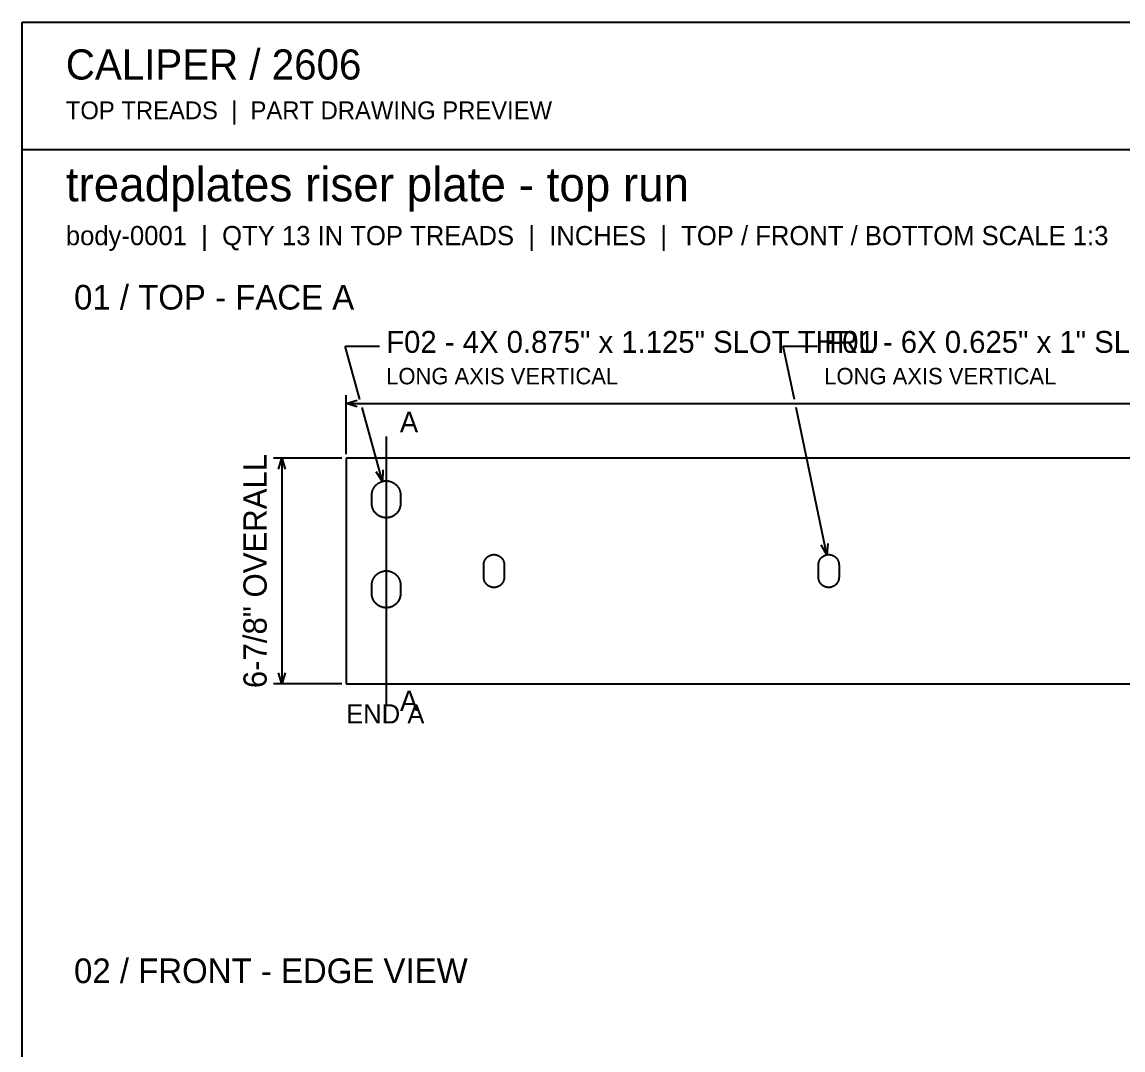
# Model space of a CAD drawing. Header units: inches. Extents: x 1.4 to 100.6, y 1.4 to 64.6.
# Drawn here: x 1.42 to 34.92, y 33.3 to 64.58 of the extents above; entities that cross this region are included whole.
import ezdxf
from ezdxf.enums import TextEntityAlignment as Align

# ---------------------------------------------------------------- set-up
doc = ezdxf.new("R2010")
doc.units = ezdxf.units.IN
doc.header["$MEASUREMENT"] = 0

msp = doc.modelspace()

# ---------------------------------------------------------------- linework, layer by layer
at = {"layer": 'ANNOTATION'}
for p, q in [((11.698, 53.094), (11.25, 54.723)), ((11.25, 54.723), (12.292, 54.723)), ((24.922, 53.096), (24.583, 54.723)), ((24.583, 54.723), (25.625, 54.723)), ((11.28, 51.432), (11.28, 53.223)), ((11.28, 52.973), (11.613, 53.078)), ((11.28, 52.973), (71.22, 52.973)), ((11.613, 52.869), (11.28, 52.973)), ((12.383, 50.603), (11.765, 52.853)), ((25.907, 48.369), (24.973, 52.851)), ((12.5, 51.973), (12.5, 43.818)), ((11.155, 51.307), (9.072, 51.307)), ((9.218, 50.973), (9.322, 51.307)), ((9.322, 51.307), (9.322, 44.443)), ((9.322, 51.307), (9.426, 50.973)), ((12.395, 50.952), (12.383, 50.603)), ((12.383, 50.603), (12.194, 50.897)), ((25.907, 48.369), (25.737, 48.674)), ((25.941, 48.717), (25.907, 48.369)), ((9.322, 44.443), (9.218, 44.777)), ((9.426, 44.777), (9.322, 44.443)), ((11.155, 44.443), (9.072, 44.443))]:
    msp.add_line(p, q, dxfattribs=at)
at = {"layer": 'OUTLINE'}
for p, q in [((1.417, 64.583), (100.583, 64.583)), ((1.417, 1.417), (1.417, 64.583)), ((1.417, 60.708), (100.583, 60.708)), ((71.22, 51.307), (11.28, 51.307)), ((11.28, 51.307), (11.28, 44.443)), ((12.353, 50.594), (12.363, 50.597)), ((12.363, 50.597), (12.373, 50.6)), ((12.373, 50.6), (12.383, 50.603)), ((12.383, 50.603), (12.394, 50.606)), ((12.394, 50.606), (12.404, 50.609)), ((12.404, 50.609), (12.415, 50.611)), ((12.415, 50.611), (12.425, 50.613)), ((12.425, 50.613), (12.436, 50.615)), ((12.436, 50.615), (12.446, 50.616)), ((12.446, 50.616), (12.457, 50.617)), ((12.457, 50.617), (12.468, 50.618)), ((12.468, 50.618), (12.479, 50.619)), ((12.479, 50.619), (12.489, 50.619)), ((12.489, 50.619), (12.5, 50.619)), ((12.5, 50.619), (12.511, 50.619)), ((12.511, 50.619), (12.521, 50.619)), ((12.521, 50.619), (12.532, 50.618)), ((12.532, 50.618), (12.543, 50.617)), ((12.543, 50.617), (12.554, 50.616)), ((12.554, 50.616), (12.564, 50.615)), ((12.564, 50.615), (12.575, 50.613)), ((12.575, 50.613), (12.585, 50.611)), ((12.585, 50.611), (12.596, 50.609)), ((12.596, 50.609), (12.606, 50.606)), ((12.606, 50.606), (12.617, 50.603)), ((12.617, 50.603), (12.627, 50.6)), ((12.627, 50.6), (12.637, 50.597)), ((12.637, 50.597), (12.647, 50.594)), ((12.069, 50.257), (12.071, 50.267)), ((12.071, 50.267), (12.073, 50.278)), ((12.073, 50.278), (12.076, 50.288)), ((12.076, 50.288), (12.078, 50.299)), ((12.078, 50.299), (12.081, 50.309)), ((12.081, 50.309), (12.085, 50.319)), ((12.085, 50.319), (12.088, 50.329)), ((12.088, 50.329), (12.092, 50.339)), ((12.092, 50.339), (12.096, 50.349)), ((12.096, 50.349), (12.1, 50.359)), ((12.1, 50.359), (12.105, 50.369)), ((12.105, 50.369), (12.109, 50.379)), ((12.109, 50.379), (12.114, 50.388)), ((12.114, 50.388), (12.119, 50.397)), ((12.119, 50.397), (12.125, 50.407)), ((12.125, 50.407), (12.13, 50.416)), ((12.13, 50.416), (12.136, 50.425)), ((12.136, 50.425), (12.142, 50.434)), ((12.142, 50.434), (12.149, 50.442)), ((12.149, 50.442), (12.155, 50.451)), ((12.155, 50.451), (12.162, 50.459)), ((12.162, 50.459), (12.169, 50.468)), ((12.169, 50.468), (12.176, 50.476)), ((12.176, 50.476), (12.183, 50.483)), ((12.183, 50.483), (12.191, 50.491)), ((12.191, 50.491), (12.198, 50.499)), ((12.198, 50.499), (12.206, 50.506)), ((12.206, 50.506), (12.214, 50.513)), ((12.214, 50.513), (12.222, 50.52)), ((12.222, 50.52), (12.231, 50.527)), ((12.231, 50.527), (12.239, 50.533)), ((12.239, 50.533), (12.248, 50.54)), ((12.248, 50.54), (12.257, 50.546)), ((12.257, 50.546), (12.266, 50.551)), ((12.266, 50.551), (12.275, 50.557)), ((12.275, 50.557), (12.284, 50.562)), ((12.284, 50.562), (12.294, 50.568)), ((12.294, 50.568), (12.303, 50.573)), ((12.303, 50.573), (12.313, 50.577)), ((12.313, 50.577), (12.323, 50.582)), ((12.323, 50.582), (12.333, 50.586)), ((12.333, 50.586), (12.343, 50.59)), ((12.343, 50.59), (12.353, 50.594)), ((12.647, 50.594), (12.657, 50.59)), ((12.657, 50.59), (12.667, 50.586)), ((12.667, 50.586), (12.677, 50.582)), ((12.677, 50.582), (12.687, 50.577)), ((12.687, 50.577), (12.697, 50.573)), ((12.697, 50.573), (12.706, 50.568)), ((12.706, 50.568), (12.716, 50.562)), ((12.716, 50.562), (12.725, 50.557)), ((12.725, 50.557), (12.734, 50.551)), ((12.734, 50.551), (12.743, 50.546)), ((12.743, 50.546), (12.752, 50.54)), ((12.752, 50.54), (12.761, 50.533)), ((12.761, 50.533), (12.769, 50.527)), ((12.769, 50.527), (12.778, 50.52)), ((12.778, 50.52), (12.786, 50.513)), ((12.786, 50.513), (12.794, 50.506)), ((12.794, 50.506), (12.802, 50.499)), ((12.802, 50.499), (12.809, 50.491)), ((12.809, 50.491), (12.817, 50.483)), ((12.817, 50.483), (12.824, 50.476)), ((12.824, 50.476), (12.831, 50.468)), ((12.831, 50.468), (12.838, 50.459)), ((12.838, 50.459), (12.845, 50.451)), ((12.845, 50.451), (12.851, 50.442)), ((12.851, 50.442), (12.858, 50.434)), ((12.858, 50.434), (12.864, 50.425)), ((12.864, 50.425), (12.87, 50.416)), ((12.87, 50.416), (12.875, 50.407)), ((12.875, 50.407), (12.881, 50.397)), ((12.881, 50.397), (12.886, 50.388)), ((12.886, 50.388), (12.891, 50.379)), ((12.891, 50.379), (12.895, 50.369)), ((12.895, 50.369), (12.9, 50.359)), ((12.9, 50.359), (12.904, 50.349)), ((12.904, 50.349), (12.908, 50.339)), ((12.908, 50.339), (12.912, 50.329)), ((12.912, 50.329), (12.915, 50.319)), ((12.915, 50.319), (12.919, 50.309)), ((12.919, 50.309), (12.922, 50.299)), ((12.922, 50.299), (12.924, 50.288)), ((12.924, 50.288), (12.927, 50.278)), ((12.927, 50.278), (12.929, 50.267)), ((12.929, 50.267), (12.931, 50.257)), ((12.062, 50.182), (12.063, 50.193)), ((12.062, 49.932), (12.062, 50.182)), ((12.063, 49.91), (12.062, 49.932)), ((12.063, 50.203), (12.064, 50.214)), ((12.063, 50.193), (12.063, 50.203)), ((12.064, 50.214), (12.065, 50.225)), ((12.065, 50.225), (12.066, 50.235)), ((12.066, 50.235), (12.067, 50.246)), ((12.067, 50.246), (12.069, 50.257)), ((12.931, 50.257), (12.933, 50.246)), ((12.933, 50.246), (12.934, 50.235)), ((12.934, 50.235), (12.935, 50.225)), ((12.935, 50.225), (12.936, 50.214)), ((12.936, 50.214), (12.937, 50.203)), ((12.937, 50.203), (12.937, 50.193)), ((12.937, 50.193), (12.937, 50.182)), ((12.937, 50.182), (12.937, 49.932)), ((12.937, 49.932), (12.937, 49.91)), ((12.065, 49.889), (12.063, 49.91)), ((12.067, 49.868), (12.065, 49.889)), ((12.071, 49.846), (12.067, 49.868)), ((12.076, 49.826), (12.071, 49.846)), ((12.081, 49.805), (12.076, 49.826)), ((12.088, 49.784), (12.081, 49.805)), ((12.096, 49.764), (12.088, 49.784)), ((12.105, 49.745), (12.096, 49.764)), ((12.114, 49.726), (12.105, 49.745)), ((12.125, 49.707), (12.114, 49.726)), ((12.136, 49.689), (12.125, 49.707)), ((12.149, 49.671), (12.136, 49.689)), ((12.162, 49.654), (12.149, 49.671)), ((12.176, 49.638), (12.162, 49.654)), ((12.191, 49.622), (12.176, 49.638)), ((12.206, 49.608), (12.191, 49.622)), ((12.222, 49.594), (12.206, 49.608)), ((12.239, 49.58), (12.222, 49.594)), ((12.778, 49.594), (12.761, 49.58)), ((12.794, 49.608), (12.778, 49.594)), ((12.809, 49.622), (12.794, 49.608)), ((12.824, 49.638), (12.809, 49.622)), ((12.838, 49.654), (12.824, 49.638)), ((12.851, 49.671), (12.838, 49.654)), ((12.864, 49.689), (12.851, 49.671)), ((12.875, 49.707), (12.864, 49.689)), ((12.886, 49.726), (12.875, 49.707)), ((12.895, 49.745), (12.886, 49.726)), ((12.904, 49.764), (12.895, 49.745)), ((12.912, 49.784), (12.904, 49.764)), ((12.919, 49.805), (12.912, 49.784)), ((12.924, 49.826), (12.919, 49.805)), ((12.929, 49.846), (12.924, 49.826)), ((12.933, 49.868), (12.929, 49.846)), ((12.935, 49.889), (12.933, 49.868)), ((12.937, 49.91), (12.935, 49.889)), ((12.257, 49.568), (12.239, 49.58)), ((12.275, 49.557), (12.257, 49.568)), ((12.294, 49.546), (12.275, 49.557)), ((12.313, 49.536), (12.294, 49.546)), ((12.333, 49.528), (12.313, 49.536)), ((12.353, 49.52), (12.333, 49.528)), ((12.373, 49.513), (12.353, 49.52)), ((12.394, 49.507), (12.373, 49.513)), ((12.415, 49.503), (12.394, 49.507)), ((12.436, 49.499), (12.415, 49.503)), ((12.457, 49.496), (12.436, 49.499)), ((12.479, 49.495), (12.457, 49.496)), ((12.5, 49.494), (12.479, 49.495)), ((12.521, 49.495), (12.5, 49.494)), ((12.543, 49.496), (12.521, 49.495)), ((12.564, 49.499), (12.543, 49.496)), ((12.585, 49.503), (12.564, 49.499)), ((12.606, 49.507), (12.585, 49.503)), ((12.627, 49.513), (12.606, 49.507)), ((12.647, 49.52), (12.627, 49.513)), ((12.667, 49.528), (12.647, 49.52)), ((12.687, 49.536), (12.667, 49.528)), ((12.706, 49.546), (12.687, 49.536)), ((12.725, 49.557), (12.706, 49.546)), ((12.743, 49.568), (12.725, 49.557)), ((12.761, 49.58), (12.743, 49.568)), ((15.529, 48.249), (15.534, 48.255)), ((15.534, 48.255), (15.538, 48.261)), ((15.538, 48.261), (15.543, 48.267)), ((15.543, 48.267), (15.548, 48.272)), ((15.548, 48.272), (15.554, 48.278)), ((15.554, 48.278), (15.559, 48.283)), ((15.559, 48.283), (15.565, 48.289)), ((15.565, 48.289), (15.57, 48.294)), ((15.57, 48.294), (15.576, 48.299)), ((15.576, 48.299), (15.582, 48.304)), ((15.582, 48.304), (15.588, 48.309)), ((15.588, 48.309), (15.594, 48.314)), ((15.594, 48.314), (15.6, 48.318)), ((15.6, 48.318), (15.606, 48.322)), ((15.606, 48.322), (15.613, 48.327)), ((15.613, 48.327), (15.619, 48.331)), ((15.619, 48.331), (15.626, 48.334)), ((15.626, 48.334), (15.633, 48.338)), ((15.633, 48.338), (15.639, 48.342)), ((15.639, 48.342), (15.646, 48.345)), ((15.646, 48.345), (15.653, 48.348)), ((15.653, 48.348), (15.66, 48.351)), ((15.66, 48.351), (15.668, 48.354)), ((15.668, 48.354), (15.675, 48.357)), ((15.675, 48.357), (15.682, 48.359)), ((15.682, 48.359), (15.689, 48.362)), ((15.689, 48.362), (15.697, 48.364)), ((15.697, 48.364), (15.704, 48.366)), ((15.704, 48.366), (15.712, 48.367)), ((15.712, 48.367), (15.719, 48.369)), ((15.719, 48.369), (15.727, 48.37)), ((15.727, 48.37), (15.734, 48.372)), ((15.734, 48.372), (15.742, 48.373)), ((15.742, 48.373), (15.749, 48.373)), ((15.749, 48.373), (15.757, 48.374)), ((15.757, 48.374), (15.765, 48.375)), ((15.765, 48.375), (15.772, 48.375)), ((15.772, 48.375), (15.78, 48.375)), ((15.78, 48.375), (15.788, 48.375)), ((15.788, 48.375), (15.795, 48.375)), ((15.795, 48.375), (15.803, 48.374)), ((15.803, 48.374), (15.811, 48.373)), ((15.811, 48.373), (15.818, 48.373)), ((15.818, 48.373), (15.826, 48.372)), ((15.826, 48.372), (15.833, 48.37)), ((15.833, 48.37), (15.841, 48.369)), ((15.841, 48.369), (15.848, 48.367)), ((15.848, 48.367), (15.856, 48.366)), ((15.856, 48.366), (15.863, 48.364)), ((15.863, 48.364), (15.871, 48.362)), ((15.871, 48.362), (15.878, 48.359)), ((15.878, 48.359), (15.885, 48.357)), ((15.885, 48.357), (15.892, 48.354)), ((15.892, 48.354), (15.9, 48.351)), ((15.9, 48.351), (15.907, 48.348)), ((15.907, 48.348), (15.914, 48.345)), ((15.914, 48.345), (15.921, 48.342)), ((15.921, 48.342), (15.927, 48.338)), ((15.927, 48.338), (15.934, 48.334)), ((15.934, 48.334), (15.941, 48.331)), ((15.941, 48.331), (15.947, 48.327)), ((15.947, 48.327), (15.954, 48.322)), ((15.954, 48.322), (15.96, 48.318)), ((15.96, 48.318), (15.966, 48.314)), ((15.966, 48.314), (15.972, 48.309)), ((15.972, 48.309), (15.978, 48.304)), ((15.978, 48.304), (15.984, 48.299)), ((15.984, 48.299), (15.99, 48.294)), ((15.99, 48.294), (15.995, 48.289)), ((15.995, 48.289), (16.001, 48.283)), ((16.001, 48.283), (16.006, 48.278)), ((16.006, 48.278), (16.012, 48.272)), ((16.012, 48.272), (16.017, 48.267)), ((16.017, 48.267), (16.022, 48.261)), ((16.022, 48.261), (16.026, 48.255)), ((16.026, 48.255), (16.031, 48.249)), ((25.717, 48.249), (25.722, 48.255)), ((25.722, 48.255), (25.726, 48.261)), ((25.726, 48.261), (25.731, 48.267)), ((25.731, 48.267), (25.736, 48.272)), ((25.736, 48.272), (25.742, 48.278)), ((25.742, 48.278), (25.747, 48.283)), ((25.747, 48.283), (25.753, 48.289)), ((25.753, 48.289), (25.758, 48.294)), ((25.758, 48.294), (25.764, 48.299)), ((25.764, 48.299), (25.77, 48.304)), ((25.77, 48.304), (25.776, 48.309)), ((25.776, 48.309), (25.782, 48.314)), ((25.782, 48.314), (25.788, 48.318)), ((25.788, 48.318), (25.794, 48.322)), ((25.794, 48.322), (25.801, 48.327)), ((25.801, 48.327), (25.807, 48.331)), ((25.807, 48.331), (25.814, 48.334)), ((25.814, 48.334), (25.821, 48.338)), ((25.821, 48.338), (25.827, 48.342)), ((25.827, 48.342), (25.834, 48.345)), ((25.834, 48.345), (25.841, 48.348)), ((25.841, 48.348), (25.848, 48.351)), ((25.848, 48.351), (25.856, 48.354)), ((25.856, 48.354), (25.863, 48.357)), ((25.863, 48.357), (25.87, 48.359)), ((25.87, 48.359), (25.877, 48.362)), ((25.877, 48.362), (25.885, 48.364)), ((25.885, 48.364), (25.892, 48.366)), ((25.892, 48.366), (25.9, 48.367)), ((25.9, 48.367), (25.907, 48.369)), ((25.907, 48.369), (25.915, 48.37)), ((25.915, 48.37), (25.922, 48.372)), ((25.922, 48.372), (25.93, 48.373)), ((25.93, 48.373), (25.937, 48.373)), ((25.937, 48.373), (25.945, 48.374)), ((25.945, 48.374), (25.953, 48.375)), ((25.953, 48.375), (25.96, 48.375)), ((25.96, 48.375), (25.968, 48.375)), ((25.968, 48.375), (25.976, 48.375)), ((25.976, 48.375), (25.983, 48.375)), ((25.983, 48.375), (25.991, 48.374)), ((25.991, 48.374), (25.999, 48.373)), ((25.999, 48.373), (26.006, 48.373)), ((26.006, 48.373), (26.014, 48.372)), ((26.014, 48.372), (26.021, 48.37)), ((26.021, 48.37), (26.029, 48.369)), ((26.029, 48.369), (26.036, 48.367)), ((26.036, 48.367), (26.044, 48.366)), ((26.044, 48.366), (26.051, 48.364)), ((26.051, 48.364), (26.059, 48.362)), ((26.059, 48.362), (26.066, 48.359)), ((26.066, 48.359), (26.073, 48.357)), ((26.073, 48.357), (26.08, 48.354)), ((26.08, 48.354), (26.088, 48.351)), ((26.088, 48.351), (26.095, 48.348)), ((26.095, 48.348), (26.102, 48.345)), ((26.102, 48.345), (26.109, 48.342)), ((26.109, 48.342), (26.115, 48.338)), ((26.115, 48.338), (26.122, 48.334)), ((26.122, 48.334), (26.129, 48.331)), ((26.129, 48.331), (26.135, 48.327)), ((26.135, 48.327), (26.142, 48.322)), ((26.142, 48.322), (26.148, 48.318)), ((26.148, 48.318), (26.154, 48.314)), ((26.154, 48.314), (26.16, 48.309)), ((26.16, 48.309), (26.166, 48.304)), ((26.166, 48.304), (26.172, 48.299)), ((26.172, 48.299), (26.178, 48.294)), ((26.178, 48.294), (26.183, 48.289)), ((26.183, 48.289), (26.189, 48.283)), ((26.189, 48.283), (26.194, 48.278)), ((26.194, 48.278), (26.2, 48.272)), ((26.2, 48.272), (26.205, 48.267)), ((26.205, 48.267), (26.21, 48.261)), ((26.21, 48.261), (26.214, 48.255)), ((26.214, 48.255), (26.219, 48.249)), ((15.468, 48.085), (15.469, 48.093)), ((15.468, 48.078), (15.468, 48.085)), ((15.468, 48.07), (15.468, 48.078)), ((15.468, 48.063), (15.468, 48.07)), ((15.468, 47.688), (15.468, 48.063)), ((15.469, 48.093), (15.47, 48.101)), ((15.47, 48.101), (15.471, 48.108)), ((15.471, 48.108), (15.472, 48.116)), ((15.472, 48.116), (15.474, 48.123)), ((15.474, 48.123), (15.475, 48.131)), ((15.475, 48.131), (15.477, 48.138)), ((15.477, 48.138), (15.479, 48.146)), ((15.479, 48.146), (15.481, 48.153)), ((15.481, 48.153), (15.483, 48.161)), ((15.483, 48.161), (15.486, 48.168)), ((15.486, 48.168), (15.488, 48.175)), ((15.488, 48.175), (15.491, 48.182)), ((15.491, 48.182), (15.494, 48.189)), ((15.494, 48.189), (15.498, 48.196)), ((15.498, 48.196), (15.501, 48.203)), ((15.501, 48.203), (15.504, 48.21)), ((15.504, 48.21), (15.508, 48.217)), ((15.508, 48.217), (15.512, 48.223)), ((15.512, 48.223), (15.516, 48.23)), ((15.516, 48.23), (15.52, 48.236)), ((15.52, 48.236), (15.525, 48.242)), ((15.525, 48.242), (15.529, 48.249)), ((16.031, 48.249), (16.035, 48.242)), ((16.035, 48.242), (16.04, 48.236)), ((16.04, 48.236), (16.044, 48.23)), ((16.044, 48.23), (16.048, 48.223)), ((16.048, 48.223), (16.052, 48.217)), ((16.052, 48.217), (16.056, 48.21)), ((16.056, 48.21), (16.059, 48.203)), ((16.059, 48.203), (16.062, 48.196)), ((16.062, 48.196), (16.066, 48.189)), ((16.066, 48.189), (16.069, 48.182)), ((16.069, 48.182), (16.072, 48.175)), ((16.072, 48.175), (16.074, 48.168)), ((16.074, 48.168), (16.077, 48.161)), ((16.077, 48.161), (16.079, 48.153)), ((16.079, 48.153), (16.081, 48.146)), ((16.081, 48.146), (16.083, 48.138)), ((16.083, 48.138), (16.085, 48.131)), ((16.085, 48.131), (16.086, 48.123)), ((16.086, 48.123), (16.088, 48.116)), ((16.088, 48.116), (16.089, 48.108)), ((16.089, 48.108), (16.09, 48.101)), ((16.09, 48.101), (16.091, 48.093)), ((16.091, 48.093), (16.092, 48.085)), ((16.092, 48.085), (16.092, 48.078)), ((16.092, 48.078), (16.092, 48.07)), ((16.092, 48.07), (16.093, 48.063)), ((16.093, 48.063), (16.093, 47.688)), ((25.656, 48.085), (25.657, 48.093)), ((25.656, 48.078), (25.656, 48.085)), ((25.656, 48.07), (25.656, 48.078)), ((25.656, 48.063), (25.656, 48.07)), ((25.656, 47.688), (25.656, 48.063)), ((25.657, 48.093), (25.658, 48.101)), ((25.658, 48.101), (25.659, 48.108)), ((25.659, 48.108), (25.66, 48.116)), ((25.66, 48.116), (25.662, 48.123)), ((25.662, 48.123), (25.663, 48.131)), ((25.663, 48.131), (25.665, 48.138)), ((25.665, 48.138), (25.667, 48.146)), ((25.667, 48.146), (25.669, 48.153)), ((25.669, 48.153), (25.671, 48.161)), ((25.671, 48.161), (25.674, 48.168)), ((25.674, 48.168), (25.676, 48.175)), ((25.676, 48.175), (25.679, 48.182)), ((25.679, 48.182), (25.682, 48.189)), ((25.682, 48.189), (25.686, 48.196)), ((25.686, 48.196), (25.689, 48.203)), ((25.689, 48.203), (25.692, 48.21)), ((25.692, 48.21), (25.696, 48.217)), ((25.696, 48.217), (25.7, 48.223)), ((25.7, 48.223), (25.704, 48.23)), ((25.704, 48.23), (25.708, 48.236)), ((25.708, 48.236), (25.713, 48.242)), ((25.713, 48.242), (25.717, 48.249)), ((26.219, 48.249), (26.223, 48.242)), ((26.223, 48.242), (26.228, 48.236)), ((26.228, 48.236), (26.232, 48.23)), ((26.232, 48.23), (26.236, 48.223)), ((26.236, 48.223), (26.24, 48.217)), ((26.24, 48.217), (26.244, 48.21)), ((26.244, 48.21), (26.247, 48.203)), ((26.247, 48.203), (26.25, 48.196)), ((26.25, 48.196), (26.254, 48.189)), ((26.254, 48.189), (26.257, 48.182)), ((26.257, 48.182), (26.26, 48.175)), ((26.26, 48.175), (26.262, 48.168)), ((26.262, 48.168), (26.265, 48.161)), ((26.265, 48.161), (26.267, 48.153)), ((26.267, 48.153), (26.269, 48.146)), ((26.269, 48.146), (26.271, 48.138)), ((26.271, 48.138), (26.273, 48.131)), ((26.273, 48.131), (26.274, 48.123)), ((26.274, 48.123), (26.276, 48.116)), ((26.276, 48.116), (26.277, 48.108)), ((26.277, 48.108), (26.278, 48.101)), ((26.278, 48.101), (26.279, 48.093)), ((26.279, 48.093), (26.28, 48.085)), ((26.28, 48.085), (26.28, 48.078)), ((26.28, 48.078), (26.28, 48.07)), ((26.28, 48.07), (26.281, 48.063)), ((26.281, 48.063), (26.281, 47.688)), ((12.081, 47.57), (12.085, 47.58)), ((12.085, 47.58), (12.088, 47.591)), ((12.088, 47.591), (12.092, 47.601)), ((12.092, 47.601), (12.096, 47.611)), ((12.096, 47.611), (12.1, 47.62)), ((12.1, 47.62), (12.105, 47.63)), ((12.105, 47.63), (12.109, 47.64)), ((12.109, 47.64), (12.114, 47.649)), ((12.114, 47.649), (12.119, 47.659)), ((12.119, 47.659), (12.125, 47.668)), ((12.125, 47.668), (12.13, 47.677)), ((12.13, 47.677), (12.136, 47.686)), ((12.136, 47.686), (12.142, 47.695)), ((12.142, 47.695), (12.149, 47.704)), ((12.149, 47.704), (12.155, 47.712)), ((12.155, 47.712), (12.162, 47.721)), ((12.162, 47.721), (12.169, 47.729)), ((12.169, 47.729), (12.176, 47.737)), ((12.176, 47.737), (12.183, 47.745)), ((12.183, 47.745), (12.191, 47.753)), ((12.191, 47.753), (12.198, 47.76)), ((12.198, 47.76), (12.206, 47.767)), ((12.206, 47.767), (12.214, 47.774)), ((12.214, 47.774), (12.222, 47.781)), ((12.222, 47.781), (12.231, 47.788)), ((12.231, 47.788), (12.239, 47.795)), ((12.239, 47.795), (12.248, 47.801)), ((12.248, 47.801), (12.257, 47.807)), ((12.257, 47.807), (12.266, 47.813)), ((12.266, 47.813), (12.275, 47.818)), ((12.275, 47.818), (12.284, 47.824)), ((12.284, 47.824), (12.294, 47.829)), ((12.294, 47.829), (12.303, 47.834)), ((12.303, 47.834), (12.313, 47.839)), ((12.313, 47.839), (12.323, 47.843)), ((12.323, 47.843), (12.333, 47.847)), ((12.333, 47.847), (12.343, 47.851)), ((12.343, 47.851), (12.353, 47.855)), ((12.353, 47.855), (12.363, 47.859)), ((12.363, 47.859), (12.373, 47.862)), ((12.373, 47.862), (12.383, 47.865)), ((12.383, 47.865), (12.394, 47.868)), ((12.394, 47.868), (12.404, 47.87)), ((12.404, 47.87), (12.415, 47.872)), ((12.415, 47.872), (12.425, 47.874)), ((12.425, 47.874), (12.436, 47.876)), ((12.436, 47.876), (12.446, 47.877)), ((12.446, 47.877), (12.457, 47.879)), ((12.457, 47.879), (12.468, 47.879)), ((12.468, 47.879), (12.479, 47.88)), ((12.479, 47.88), (12.489, 47.881)), ((12.489, 47.881), (12.5, 47.881)), ((12.5, 47.881), (12.511, 47.881)), ((12.511, 47.881), (12.521, 47.88)), ((12.521, 47.88), (12.532, 47.879)), ((12.532, 47.879), (12.543, 47.879)), ((12.543, 47.879), (12.554, 47.877)), ((12.554, 47.877), (12.564, 47.876)), ((12.564, 47.876), (12.575, 47.874)), ((12.575, 47.874), (12.585, 47.872)), ((12.585, 47.872), (12.596, 47.87)), ((12.596, 47.87), (12.606, 47.868)), ((12.606, 47.868), (12.617, 47.865)), ((12.617, 47.865), (12.627, 47.862)), ((12.627, 47.862), (12.637, 47.859)), ((12.637, 47.859), (12.647, 47.855)), ((12.647, 47.855), (12.657, 47.851)), ((12.657, 47.851), (12.667, 47.847)), ((12.667, 47.847), (12.677, 47.843)), ((12.677, 47.843), (12.687, 47.839)), ((12.687, 47.839), (12.697, 47.834)), ((12.697, 47.834), (12.706, 47.829)), ((12.706, 47.829), (12.716, 47.824)), ((12.716, 47.824), (12.725, 47.818)), ((12.725, 47.818), (12.734, 47.813)), ((12.734, 47.813), (12.743, 47.807)), ((12.743, 47.807), (12.752, 47.801)), ((12.752, 47.801), (12.761, 47.795)), ((12.761, 47.795), (12.769, 47.788)), ((12.769, 47.788), (12.778, 47.781)), ((12.778, 47.781), (12.786, 47.774)), ((12.786, 47.774), (12.794, 47.767)), ((12.794, 47.767), (12.802, 47.76)), ((12.802, 47.76), (12.809, 47.753)), ((12.809, 47.753), (12.817, 47.745)), ((12.817, 47.745), (12.824, 47.737)), ((12.824, 47.737), (12.831, 47.729)), ((12.831, 47.729), (12.838, 47.721)), ((12.838, 47.721), (12.845, 47.712)), ((12.845, 47.712), (12.851, 47.704)), ((12.851, 47.704), (12.858, 47.695)), ((12.858, 47.695), (12.864, 47.686)), ((12.864, 47.686), (12.87, 47.677)), ((12.87, 47.677), (12.875, 47.668)), ((12.875, 47.668), (12.881, 47.659)), ((12.881, 47.659), (12.886, 47.649)), ((12.886, 47.649), (12.891, 47.64)), ((12.891, 47.64), (12.895, 47.63)), ((12.895, 47.63), (12.9, 47.62)), ((12.9, 47.62), (12.904, 47.611)), ((12.904, 47.611), (12.908, 47.601)), ((12.908, 47.601), (12.912, 47.591)), ((12.912, 47.591), (12.915, 47.58)), ((12.915, 47.58), (12.919, 47.57)), ((15.468, 47.672), (15.468, 47.688)), ((15.469, 47.657), (15.468, 47.672)), ((15.471, 47.642), (15.469, 47.657)), ((15.474, 47.627), (15.471, 47.642)), ((15.477, 47.612), (15.474, 47.627)), ((15.481, 47.597), (15.477, 47.612)), ((15.486, 47.582), (15.481, 47.597)), ((15.491, 47.568), (15.486, 47.582)), ((16.074, 47.582), (16.069, 47.568)), ((16.079, 47.597), (16.074, 47.582)), ((16.083, 47.612), (16.079, 47.597)), ((16.086, 47.627), (16.083, 47.612)), ((16.089, 47.642), (16.086, 47.627)), ((16.091, 47.657), (16.089, 47.642)), ((16.092, 47.672), (16.091, 47.657)), ((16.093, 47.688), (16.092, 47.672)), ((25.656, 47.672), (25.656, 47.688)), ((25.657, 47.657), (25.656, 47.672)), ((25.659, 47.642), (25.657, 47.657)), ((25.662, 47.627), (25.659, 47.642)), ((25.665, 47.612), (25.662, 47.627)), ((25.669, 47.597), (25.665, 47.612)), ((25.674, 47.582), (25.669, 47.597)), ((25.679, 47.568), (25.674, 47.582)), ((26.262, 47.582), (26.257, 47.568)), ((26.267, 47.597), (26.262, 47.582)), ((26.271, 47.612), (26.267, 47.597)), ((26.274, 47.627), (26.271, 47.612)), ((26.277, 47.642), (26.274, 47.627)), ((26.279, 47.657), (26.277, 47.642)), ((26.28, 47.672), (26.279, 47.657)), ((26.281, 47.688), (26.28, 47.672)), ((12.062, 47.443), (12.063, 47.454)), ((12.062, 47.193), (12.062, 47.443)), ((12.063, 47.465), (12.064, 47.475)), ((12.063, 47.454), (12.063, 47.465)), ((12.064, 47.475), (12.065, 47.486)), ((12.065, 47.486), (12.066, 47.497)), ((12.066, 47.497), (12.067, 47.507)), ((12.067, 47.507), (12.069, 47.518)), ((12.069, 47.518), (12.071, 47.529)), ((12.071, 47.529), (12.073, 47.539)), ((12.073, 47.539), (12.076, 47.549)), ((12.076, 47.549), (12.078, 47.56)), ((12.078, 47.56), (12.081, 47.57)), ((12.919, 47.57), (12.922, 47.56)), ((12.922, 47.56), (12.924, 47.549)), ((12.924, 47.549), (12.927, 47.539)), ((12.927, 47.539), (12.929, 47.529)), ((12.929, 47.529), (12.931, 47.518)), ((12.931, 47.518), (12.933, 47.507)), ((12.933, 47.507), (12.934, 47.497)), ((12.934, 47.497), (12.935, 47.486)), ((12.935, 47.486), (12.936, 47.475)), ((12.936, 47.475), (12.937, 47.465)), ((12.937, 47.465), (12.937, 47.454)), ((12.937, 47.454), (12.937, 47.443)), ((12.937, 47.443), (12.937, 47.193)), ((15.498, 47.554), (15.491, 47.568)), ((15.504, 47.54), (15.498, 47.554)), ((15.512, 47.527), (15.504, 47.54)), ((15.52, 47.514), (15.512, 47.527)), ((15.529, 47.501), (15.52, 47.514)), ((15.538, 47.489), (15.529, 47.501)), ((15.548, 47.478), (15.538, 47.489)), ((15.559, 47.467), (15.548, 47.478)), ((15.57, 47.456), (15.559, 47.467)), ((15.582, 47.446), (15.57, 47.456)), ((15.594, 47.436), (15.582, 47.446)), ((15.606, 47.428), (15.594, 47.436)), ((15.619, 47.419), (15.606, 47.428)), ((15.633, 47.412), (15.619, 47.419)), ((15.646, 47.405), (15.633, 47.412)), ((15.66, 47.399), (15.646, 47.405)), ((15.675, 47.393), (15.66, 47.399)), ((15.689, 47.388), (15.675, 47.393)), ((15.704, 47.384), (15.689, 47.388)), ((15.719, 47.381), (15.704, 47.384)), ((15.734, 47.378), (15.719, 47.381)), ((15.749, 47.377), (15.734, 47.378)), ((15.765, 47.375), (15.749, 47.377)), ((15.78, 47.375), (15.765, 47.375)), ((15.795, 47.375), (15.78, 47.375)), ((15.811, 47.377), (15.795, 47.375)), ((15.826, 47.378), (15.811, 47.377)), ((15.841, 47.381), (15.826, 47.378)), ((15.856, 47.384), (15.841, 47.381)), ((15.871, 47.388), (15.856, 47.384)), ((15.885, 47.393), (15.871, 47.388)), ((15.9, 47.399), (15.885, 47.393)), ((15.914, 47.405), (15.9, 47.399)), ((15.927, 47.412), (15.914, 47.405)), ((15.941, 47.419), (15.927, 47.412)), ((15.954, 47.428), (15.941, 47.419)), ((15.966, 47.436), (15.954, 47.428)), ((15.978, 47.446), (15.966, 47.436)), ((15.99, 47.456), (15.978, 47.446)), ((16.001, 47.467), (15.99, 47.456)), ((16.012, 47.478), (16.001, 47.467)), ((16.022, 47.489), (16.012, 47.478)), ((16.031, 47.501), (16.022, 47.489)), ((16.04, 47.514), (16.031, 47.501)), ((16.048, 47.527), (16.04, 47.514)), ((16.056, 47.54), (16.048, 47.527)), ((16.062, 47.554), (16.056, 47.54)), ((16.069, 47.568), (16.062, 47.554)), ((25.686, 47.554), (25.679, 47.568)), ((25.692, 47.54), (25.686, 47.554)), ((25.7, 47.527), (25.692, 47.54)), ((25.708, 47.514), (25.7, 47.527)), ((25.717, 47.501), (25.708, 47.514)), ((25.726, 47.489), (25.717, 47.501)), ((25.736, 47.478), (25.726, 47.489)), ((25.747, 47.467), (25.736, 47.478)), ((25.758, 47.456), (25.747, 47.467)), ((25.77, 47.446), (25.758, 47.456)), ((25.782, 47.436), (25.77, 47.446)), ((25.794, 47.428), (25.782, 47.436)), ((25.807, 47.419), (25.794, 47.428)), ((25.821, 47.412), (25.807, 47.419)), ((25.834, 47.405), (25.821, 47.412)), ((25.848, 47.399), (25.834, 47.405)), ((25.863, 47.393), (25.848, 47.399)), ((25.877, 47.388), (25.863, 47.393)), ((25.892, 47.384), (25.877, 47.388)), ((25.907, 47.381), (25.892, 47.384)), ((25.922, 47.378), (25.907, 47.381)), ((25.937, 47.377), (25.922, 47.378)), ((25.953, 47.375), (25.937, 47.377)), ((25.968, 47.375), (25.953, 47.375)), ((25.983, 47.375), (25.968, 47.375)), ((25.999, 47.377), (25.983, 47.375)), ((26.014, 47.378), (25.999, 47.377)), ((26.029, 47.381), (26.014, 47.378)), ((26.044, 47.384), (26.029, 47.381)), ((26.059, 47.388), (26.044, 47.384)), ((26.073, 47.393), (26.059, 47.388)), ((26.088, 47.399), (26.073, 47.393)), ((26.102, 47.405), (26.088, 47.399)), ((26.115, 47.412), (26.102, 47.405)), ((26.129, 47.419), (26.115, 47.412)), ((26.142, 47.428), (26.129, 47.419)), ((26.154, 47.436), (26.142, 47.428)), ((26.166, 47.446), (26.154, 47.436)), ((26.178, 47.456), (26.166, 47.446)), ((26.189, 47.467), (26.178, 47.456)), ((26.2, 47.478), (26.189, 47.467)), ((26.21, 47.489), (26.2, 47.478)), ((26.219, 47.501), (26.21, 47.489)), ((26.228, 47.514), (26.219, 47.501)), ((26.236, 47.527), (26.228, 47.514)), ((26.244, 47.54), (26.236, 47.527)), ((26.25, 47.554), (26.244, 47.54)), ((26.257, 47.568), (26.25, 47.554)), ((12.063, 47.172), (12.062, 47.193)), ((12.065, 47.15), (12.063, 47.172)), ((12.067, 47.129), (12.065, 47.15)), ((12.071, 47.108), (12.067, 47.129)), ((12.076, 47.087), (12.071, 47.108)), ((12.081, 47.066), (12.076, 47.087)), ((12.088, 47.046), (12.081, 47.066)), ((12.096, 47.026), (12.088, 47.046)), ((12.105, 47.006), (12.096, 47.026)), ((12.114, 46.987), (12.105, 47.006)), ((12.125, 46.968), (12.114, 46.987)), ((12.136, 46.95), (12.125, 46.968)), ((12.149, 46.933), (12.136, 46.95)), ((12.162, 46.916), (12.149, 46.933)), ((12.176, 46.899), (12.162, 46.916)), ((12.838, 46.916), (12.824, 46.899)), ((12.851, 46.933), (12.838, 46.916)), ((12.864, 46.95), (12.851, 46.933)), ((12.875, 46.968), (12.864, 46.95)), ((12.886, 46.987), (12.875, 46.968)), ((12.895, 47.006), (12.886, 46.987)), ((12.904, 47.026), (12.895, 47.006)), ((12.912, 47.046), (12.904, 47.026)), ((12.919, 47.066), (12.912, 47.046)), ((12.924, 47.087), (12.919, 47.066)), ((12.929, 47.108), (12.924, 47.087)), ((12.933, 47.129), (12.929, 47.108)), ((12.935, 47.15), (12.933, 47.129)), ((12.937, 47.172), (12.935, 47.15)), ((12.937, 47.193), (12.937, 47.172)), ((12.191, 46.884), (12.176, 46.899)), ((12.206, 46.869), (12.191, 46.884)), ((12.222, 46.855), (12.206, 46.869)), ((12.239, 46.842), (12.222, 46.855)), ((12.257, 46.829), (12.239, 46.842)), ((12.275, 46.818), (12.257, 46.829)), ((12.294, 46.807), (12.275, 46.818)), ((12.313, 46.798), (12.294, 46.807)), ((12.333, 46.789), (12.313, 46.798)), ((12.353, 46.781), (12.333, 46.789)), ((12.373, 46.775), (12.353, 46.781)), ((12.394, 46.769), (12.373, 46.775)), ((12.415, 46.764), (12.394, 46.769)), ((12.436, 46.76), (12.415, 46.764)), ((12.457, 46.758), (12.436, 46.76)), ((12.479, 46.756), (12.457, 46.758)), ((12.5, 46.756), (12.479, 46.756)), ((12.521, 46.756), (12.5, 46.756)), ((12.543, 46.758), (12.521, 46.756)), ((12.564, 46.76), (12.543, 46.758)), ((12.585, 46.764), (12.564, 46.76)), ((12.606, 46.769), (12.585, 46.764)), ((12.627, 46.775), (12.606, 46.769)), ((12.647, 46.781), (12.627, 46.775)), ((12.667, 46.789), (12.647, 46.781)), ((12.687, 46.798), (12.667, 46.789)), ((12.706, 46.807), (12.687, 46.798)), ((12.725, 46.818), (12.706, 46.807)), ((12.743, 46.829), (12.725, 46.818)), ((12.761, 46.842), (12.743, 46.829)), ((12.778, 46.855), (12.761, 46.842)), ((12.794, 46.869), (12.778, 46.855)), ((12.809, 46.884), (12.794, 46.869)), ((12.824, 46.899), (12.809, 46.884)), ((11.28, 44.443), (71.22, 44.443))]:
    msp.add_line(p, q, dxfattribs=at)

# ---------------------------------------------------------------- texts
at = {"layer": 'ANNOTATION'}
for s, height, p in [('CALIPER / 2606', 0.91667, (2.75, 62.833)), ('TOP TREADS  |  PART DRAWING PREVIEW', 0.54167, (2.75, 61.625)), ('treadplates riser plate - top run', 1.04167, (2.75, 59.125)), ('body-0001  |  QTY 13 IN TOP TREADS  |  INCHES  |  TOP / FRONT / BOTTOM SCALE 1:3', 0.58333, (2.75, 57.792)), ('01 / TOP - FACE A', 0.75, (3, 55.833)), ('F02 - 4X 0.875" x 1.125" SLOT THRU', 0.66667, (12.5, 54.515)), ('F01 - 6X 0.625" x 1" SLOT THRU', 0.66667, (25.833, 54.515)), ('LONG AXIS VERTICAL', 0.5, (12.5, 53.557)), ('LONG AXIS VERTICAL', 0.5, (25.833, 53.557)), ('A', 0.625, (12.917, 52.098)), ('A', 0.625, (12.917, 43.61)), ('END A', 0.5833, (11.28, 43.235)), ('02 / FRONT - EDGE VIEW', 0.75, (3, 35.333))]:
    msp.add_text(s, height=height, dxfattribs=at).set_placement(p)
msp.add_text('6-7/8" OVERALL', height=0.70833, rotation=90, dxfattribs=at).set_placement((8.863, 47.875), align=Align.CENTER)

doc.saveas('drawing.dxf')
